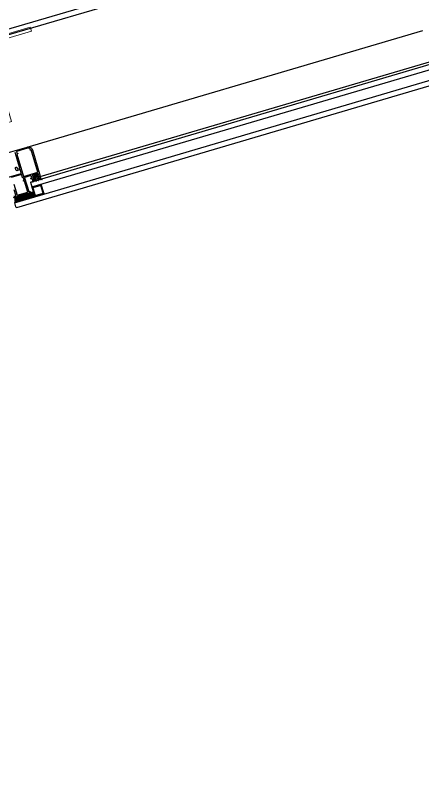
# Model space of a CAD drawing. Header units: millimetres. Extents: x 62878 to 70819, y -67946 to -61850.
# Drawn here: x 64803.8 to 64851.6, y -67038.5 to -66948.9 of the extents above; entities that cross this region are included whole.
import ezdxf

# ---------------------------------------------------------------- set-up
doc = ezdxf.new("R2010")
doc.units = ezdxf.units.MM
doc.linetypes.add('HIDDEN', pattern=[0.375, 0.25, -0.125])
for name, color, linetype, lineweight in [('Dog_dos_yeni', 63, 'Continuous', 5), ('DOGRAMA', 171, 'Continuous', 0), ('DUVAR-yeni', 3, 'Continuous', 30)]:
    doc.layers.add(name, color=color, linetype=linetype, lineweight=lineweight)

msp = doc.modelspace()

# ---------------------------------------------------------------- hatches: boundary and pattern name
at = {"layer": 'DOGRAMA', "lineweight": -2}
h = msp.add_hatch(dxfattribs=at)
h.set_pattern_fill('ANSI31', color=256, scale=0.05, angle=343.50578, style=0)
h.set_pattern_definition([(151.42666, (64712.52257, -66983.06733), (0.07592747, 0.13941514), [])])
edge = h.paths.add_edge_path(flags=16)
edge.add_arc((64806.332, -66968.1), 0.4, 94.8897, 117.96362)
edge.add_line((64806.145, -66967.746), (64806.216, -66967.988))
edge.add_line((64806.216, -66967.988), (64806.369, -66967.943))
edge.add_line((64806.369, -66967.943), (64806.298, -66967.701))
edge = h.paths.add_edge_path()
edge.add_arc((64806.332, -66968.1), 0.5, 69.55676, 143.29656)
edge.add_line((64805.931, -66967.801), (64805.96, -66967.897))
edge.add_line((64805.96, -66967.897), (64806.075, -66967.863))
edge.add_line((64806.075, -66967.863), (64806.092, -66967.92))
edge.add_arc((64805.996, -66967.949), 0.1, -73.57334, 16.42666, ccw=False)
edge.add_line((64806.024, -66968.044), (64805.813, -66968.107))
edge.add_line((64805.813, -66968.107), (64805.864, -66968.279))
edge.add_line((64805.864, -66968.279), (64805.902, -66968.268))
edge.add_arc((64805.883, -66968.206), 0.065, 286.42666, 354.83599)
edge.add_arc((64805.981, -66968.215), 0.0327, -19.00362, 174.83599, ccw=False)
edge.add_arc((64805.835, -66968.133), 0.199, 282.07697, 332.34288, ccw=False)
edge.add_arc((64805.892, -66968.375), 0.05, 107.94126, 285.4545)
edge.add_arc((64805.819, -66968.112), 0.323, 285.48601, 324.81232)
edge.add_arc((64806.1, -66968.31), 0.02, 76.42666, 144.81232, ccw=False)
edge.add_line((64806.105, -66968.29), (64806.318, -66968.342))
edge.add_arc((64806.322, -66968.327), 0.015, 256.42666, 416.42666)
edge.add_line((64806.33, -66968.315), (64806.228, -66968.247))
edge.add_arc((64806.239, -66968.23), 0.02, 76.42666, 236.42666, ccw=False)
edge.add_line((64806.243, -66968.211), (64806.529, -66968.28))
edge.add_arc((64806.533, -66968.265), 0.015, 256.42666, 416.42666)
edge.add_line((64806.541, -66968.253), (64806.439, -66968.185))
edge.add_arc((64806.45, -66968.168), 0.02, 76.42666, 236.42666, ccw=False)
edge.add_line((64806.454, -66968.148), (64806.74, -66968.217))
edge.add_arc((64806.744, -66968.203), 0.015, 256.42666, 416.42666)
edge.add_line((64806.752, -66968.19), (64806.65, -66968.122))
edge.add_arc((64806.661, -66968.106), 0.02, 76.42666, 236.42666, ccw=False)
edge.add_line((64806.665, -66968.086), (64806.952, -66968.155))
edge.add_arc((64806.955, -66968.141), 0.015, 256.42666, 416.42666)
edge.add_line((64806.963, -66968.128), (64806.868, -66968.065))
edge.add_arc((64806.923, -66967.981), 0.1, 196.42666, 236.42666, ccw=False)
edge.add_line((64806.827, -66968.01), (64806.772, -66967.824))
edge.add_line((64806.772, -66967.824), (64806.561, -66967.886))
edge.add_arc((64806.533, -66967.79), 0.1, 196.42666, 286.42666, ccw=False)
edge.add_line((64806.437, -66967.818), (64806.42, -66967.761))
edge.add_line((64806.42, -66967.761), (64806.535, -66967.727))
edge.add_line((64806.535, -66967.727), (64806.507, -66967.631))
h = msp.add_hatch(dxfattribs=at)
h.set_pattern_fill('AR-HBONE', color=256, scale=0.03, angle=343.50578, style=0)
h.set_pattern_definition([(61.42666, (64593.53589, -66994.89045), (-0.047990676, 0.16277867), [0.36, -0.12]), (151.42666, (64593.59329, -66994.78507), (-0.047990676, 0.16277867), [0.36, -0.12])])
h.paths.add_polyline_path([(64805.704, -66969.682), (64805.944, -66969.611), (64806.114, -66970.187), (64805.372, -66970.405), (64805.202, -66969.83)])
h = msp.add_hatch(dxfattribs=at)
h.set_pattern_fill('ANSI31', color=256, scale=0.04, angle=343.50578, style=0)
h.set_pattern_definition([(151.42666, (64731.99398, -66977.32673), (0.06074198, 0.11153211), [])])
h.paths.add_polyline_path([(64804.944, -66969.934, -0.414214), (64804.91, -66969.916), (64803.661, -66970.284, -0.153231), (64803.735, -66970.888), (64805.106, -66970.484)])
h.paths.add_polyline_path([(64805.202, -66969.83), (64804.963, -66969.9, -0.414214), (64804.944, -66969.934), (64805.106, -66970.484), (64805.372, -66970.405)])

# ---------------------------------------------------------------- linework, layer by layer
msp.add_lwpolyline([(68896.021, -63031.435), (69030.259, -63071.184), (69185.279, -62547.653), (68892.999, -62461.107, 1.044368), (68063.198, -62298.73, 0.204375), (63106.96, -62494.783, 0.353953), (62932.94, -62997.825), (63753.185, -65779.598), (64154.954, -67142.153), (65336.723, -66792.622), (65336.7, -66829.112), (65270.535, -66829.071, 0.626789), (65270.199, -67369.071), (65531.845, -67369.234, 0.926242), (66130.088, -67369.606), (66391.733, -67369.769, 0.626743), (66392.069, -66829.769), (66326.147, -66829.728), (66326.17, -66793.238), (67506.156, -67144.128), (68467.025, -63899.086), (68625.204, -63946.037), (68896.024, -63031.423)], format="xyb")
at = {"layer": 'Dog_dos_yeni'}
msp.add_lwpolyline([(64789.278, -66955.091), (64805.584, -66950.284), (64805.725, -66950.764), (64800.689, -66952.248), (64803.376, -66961.361), (64802.896, -66961.502), (64800.21, -66952.39), (64794.934, -66953.945), (64797.621, -66963.057), (64797.141, -66963.199), (64794.455, -66954.086), (64789.419, -66955.571), (64789.278, -66955.091)], close=True, dxfattribs=at)
at = {"layer": 'DOGRAMA', "lineweight": -2}
for p, q in [((64805.229, -66964.359), (64851.64, -66950.676)), ((64806.738, -66967.813), (64852.698, -66954.263)), ((64805.604, -66968.46), (64852.782, -66954.551)), ((64805.774, -66969.036), (64852.952, -66955.127)), ((64803.735, -66970.888), (64853.291, -66956.278)), ((64804, -66971.435), (64853.461, -66956.853)), ((64805.604, -66968.46), (64805.774, -66969.036)), ((64805.579, -66969.719), (64805.944, -66969.611)), ((64805.202, -66969.83), (64805.372, -66970.405)), ((64805.202, -66969.83), (64805.372, -66970.405)), ((64803.735, -66970.888), (64803.876, -66971.368)), ((64803.876, -66971.368), (64804, -66971.435))]:
    msp.add_line(p, q, dxfattribs=at)
at = {"layer": 'DOGRAMA', "lineweight": -2, "ltscale": 0.5}
for points in [[(64802.765, -66967.952), (64804.511, -66967.438, 0.414214), (64804.531, -66967.4), (64804.428, -66967.05, 0.414214), (64804.391, -66967.03), (64804.084, -66967.121, -0.414214), (64803.897, -66967.019), (64803.846, -66966.846, -0.414214), (64803.914, -66966.722), (64803.933, -66966.717), (64803.981, -66966.702, -0.414214), (64804.018, -66966.723), (64804.072, -66966.905, 0.414214), (64804.109, -66966.925), (64804.34, -66966.857, 0.414214), (64804.36, -66966.82), (64804.098, -66965.933), (64804.119, -66965.896), (64804.081, -66965.875), (64803.82, -66964.988, 0.414214)], [(64803.042, -66965.004), (64805.229, -66964.359, -0.414214), (64805.85, -66964.697), (64806.758, -66967.776, -0.414214), (64806.738, -66967.813), (64806.575, -66967.861, -0.19911), (64806.537, -66967.857), (64806.467, -66967.818, -0.668097), (64806.472, -66967.766), (64806.598, -66967.729), (64806.528, -66967.489, 0.414214), (64806.466, -66967.456), (64805.871, -66967.631, 0.414214), (64805.837, -66967.693), (64805.908, -66967.933), (64806.034, -66967.896, -0.668097), (64806.067, -66967.936), (64806.028, -66968.007, -0.198962), (64805.999, -66968.031), (64805.759, -66968.102, -0.372839), (64805.64, -66968.048, -0.45685), (64805.658, -66968.006), (64805.773, -66967.972), (64805.706, -66967.742, 0.414214), (64805.644, -66967.708), (64804.953, -66967.912, 0.414214), (64804.933, -66967.949), (64805.413, -66969.58, 0.414214), (64805.451, -66969.6), (64805.537, -66969.575, -0.414214), (64805.574, -66969.595), (64805.6, -66969.681, -0.414214), (64805.579, -66969.719), (64803.594, -66970.304, -0.414214)], [(64805.613, -66964.572, 0.26214), (64805.269, -66964.493), (64803.993, -66964.869, 0.414214), (64803.959, -66964.931), (64804.005, -66965.085), (64804.053, -66965.071, -0.414214), (64804.115, -66965.104), (64804.12, -66965.124, -0.414214), (64804.1, -66965.161), (64804.033, -66965.181), (64804.805, -66967.799), (64806.464, -66967.31), (64805.692, -66964.691), (64805.625, -66964.711, -0.414214), (64805.588, -66964.691), (64805.582, -66964.672, -0.361813), (64805.608, -66964.613)], [(64803.667, -66970.126), (64803.858, -66970.07, 0.414214), (64803.892, -66970.007), (64803.703, -66969.365, 0.414214)]]:
    msp.add_lwpolyline(points, format="xyb", dxfattribs=at)
at = {"layer": 'DOGRAMA', "linetype": 'ByBlock', "lineweight": -2}
msp.add_lwpolyline([(64803.656, -66968.711), (64804.041, -66970.016), (64805.288, -66969.648), (64804.903, -66968.344), (64804.836, -66968.364, -0.414214), (64804.799, -66968.343), (64804.79, -66968.314, -0.414214), (64804.824, -66968.252), (64804.872, -66968.238), (64804.795, -66967.979, 0.414214), (64804.758, -66967.959), (64804.729, -66967.967, -0.414214), (64804.692, -66967.947), (64804.59, -66967.602, 0.414214), (64804.553, -66967.582), (64803.335, -66967.941, 0.414214)], format="xyb", dxfattribs=at)
at = {"layer": 'DOGRAMA', "lineweight": -2}
for points in [[(64806.507, -66967.631, 0.333333), (64805.931, -66967.801), (64805.96, -66967.897), (64806.075, -66967.863), (64806.092, -66967.92, -0.414214), (64806.024, -66968.044), (64805.813, -66968.107), (64805.864, -66968.279), (64805.902, -66968.268, 0.307685), (64805.948, -66968.212, -1.128702), (64806.012, -66968.225, -0.222912), (64805.877, -66968.328, 0.978531), (64805.906, -66968.423, 0.173298), (64806.084, -66968.298, -0.307572), (64806.105, -66968.29), (64806.318, -66968.342, 0.8391), (64806.33, -66968.315), (64806.228, -66968.247, -0.8391), (64806.243, -66968.211), (64806.529, -66968.28, 0.8391), (64806.541, -66968.253), (64806.439, -66968.185, -0.8391), (64806.454, -66968.148), (64806.74, -66968.217, 0.8391), (64806.752, -66968.19), (64806.65, -66968.122, -0.8391), (64806.665, -66968.086), (64806.952, -66968.155, 0.8391), (64806.963, -66968.128), (64806.868, -66968.065, -0.176327), (64806.827, -66968.01), (64806.772, -66967.824), (64806.561, -66967.886, -0.414214), (64806.437, -66967.818), (64806.42, -66967.761), (64806.535, -66967.727)], [(64806.298, -66967.701, 0.101021), (64806.145, -66967.746), (64806.216, -66967.988), (64806.369, -66967.943)], [(64806.298, -66967.701, 0.101021), (64806.145, -66967.746), (64806.216, -66967.988), (64806.369, -66967.943)]]:
    msp.add_lwpolyline(points, format="xyb", close=True, dxfattribs=at)
for points in [[(64806.108, -66970.167), (64807.211, -66969.842), (64806.883, -66968.73), (64805.78, -66969.055)], [(64806.175, -66970.043), (64807.087, -66969.775), (64806.815, -66968.854), (64805.904, -66969.122)]]:
    msp.add_lwpolyline(points, close=True, dxfattribs=at)
at = {"layer": 'DUVAR-yeni', "linetype": 'HIDDEN', "ltscale": 100}
msp.add_lwpolyline([(63684.776, -65547.597), (64154.953, -67142.153), (65077.082, -66870.424)], dxfattribs=at)

doc.saveas('drawing.dxf')
